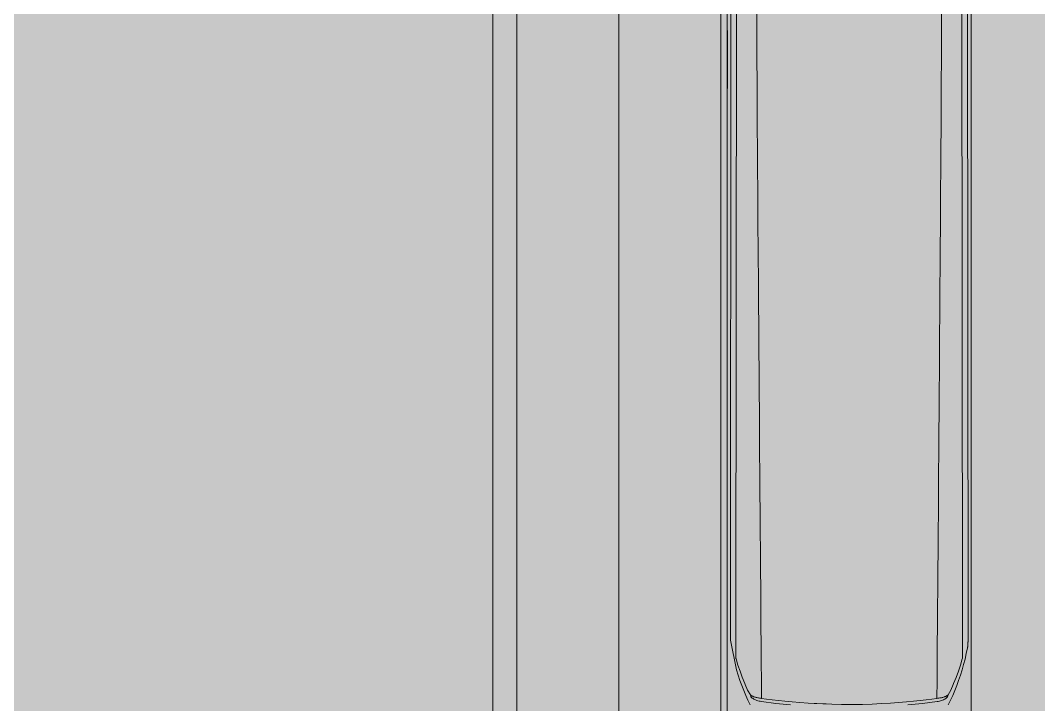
# Model space of a CAD drawing. Header units: millimetres. Extents: x 6914 to 9858, y -2771 to -210.
# Drawn here: x 8930.4 to 9085, y -1417.9 to -1314.1 of the extents above; entities that cross this region are included whole.
import ezdxf

# ---------------------------------------------------------------- set-up
doc = ezdxf.new("R2010")
doc.units = ezdxf.units.MM
doc.layers.get('0').update_dxf_attribs({"lineweight": 9})
doc.layers.add('THICK', color=7, linetype='Continuous', lineweight=13)
doc.layers.add('Штриховка шкафов', color=7, linetype='Continuous', lineweight=9)

# ---------------------------------------------------------------- blocks, each defined once
blk = doc.blocks.new('Из_буфера26433')
at = {"ltscale": 100}
h = blk.add_hatch(color=251, dxfattribs=at)
edge = h.paths.add_edge_path()
edge.add_arc((-276.54, -1111.08), 7, 180, 270, ccw=False)
edge.add_line((-283.54, -1111.08), (-283.54, -849.57))
edge.add_arc((-276.54, -849.57), 7, 90, 180, ccw=False)
edge.add_line((-276.54, -842.57), (-253.51, -842.57))
edge.add_arc((-253.51, -849.57), 7, 0, 90, ccw=False)
edge.add_line((-246.51, -849.57), (-246.51, -1111.08))
edge.add_arc((-253.51, -1111.08), 7, 270, 360, ccw=False)
edge.add_line((-253.51, -1118.08), (-276.54, -1118.08))
for p, q in [((-282.09, -897.78), (-282.21, -1029.44)), ((-247.95, -897.79), (-247.83, -1029.45))]:
    blk.add_line(p, q, dxfattribs=at)
blk.add_lwpolyline([(-276.54, -1118.08, -0.414214), (-283.54, -1111.08), (-283.54, -849.57, -0.414214), (-276.54, -842.57), (-253.51, -842.57, -0.414214), (-246.51, -849.57), (-246.51, -1111.08, -0.414214), (-253.51, -1118.08)], format="xyb", close=True, dxfattribs=at)
at = {"layer": 'THICK'}
for p, q in [((-284.5, -1.8), (-284.5, -1964.2)), ((-282.99, -918.42), (-283.06, -1030.87)), ((-247.05, -918.43), (-246.98, -1030.88)), ((-279.05, -935.24), (-279.03, -939)), ((-251, -935.25), (-251.01, -939.01)), ((-283.54, -956.05), (-283.52, -938.35)), ((-279.03, -939), (-279.02, -942.66)), ((-251.01, -939.01), (-251.03, -942.67)), ((-279.02, -942.66), (-279, -946.22)), ((-251.03, -942.67), (-251.04, -946.23)), ((-279, -946.22), (-278.98, -949.69)), ((-251.04, -946.23), (-251.06, -949.7)), ((-278.98, -949.69), (-278.97, -953.06)), ((-251.06, -949.7), (-251.08, -953.07)), ((-278.97, -953.06), (-278.95, -956.32)), ((-251.08, -953.07), (-251.1, -956.33)), ((-283.54, -973.74), (-283.54, -956.05)), ((-278.95, -956.32), (-278.93, -959.48)), ((-251.1, -956.33), (-251.12, -959.49)), ((-246.5, -973.75), (-246.51, -956.06)), ((-278.93, -959.48), (-278.91, -962.53)), ((-251.12, -959.49), (-251.14, -962.54)), ((-278.91, -962.53), (-278.89, -965.47)), ((-251.14, -962.54), (-251.16, -965.48)), ((-278.89, -965.47), (-278.87, -968.31)), ((-251.16, -965.48), (-251.18, -968.32)), ((-278.87, -968.31), (-278.85, -971.03)), ((-251.18, -968.32), (-251.2, -971.04)), ((-278.85, -971.03), (-278.82, -973.64)), ((-251.2, -971.04), (-251.22, -973.65)), ((-278.82, -973.64), (-278.81, -975.07)), ((-251.22, -973.65), (-251.23, -975.08)), ((-278.81, -975.07), (-278.8, -976.51)), ((-251.23, -975.08), (-251.24, -976.51)), ((-278.8, -976.51), (-278.79, -977.94)), ((-251.24, -976.51), (-251.25, -977.95)), ((-278.79, -977.94), (-278.78, -979.37)), ((-251.25, -977.95), (-251.26, -979.38)), ((-278.78, -979.37), (-278.77, -980.8)), ((-251.26, -979.38), (-251.28, -980.81)), ((-278.77, -980.8), (-278.76, -982.24)), ((-251.28, -980.81), (-251.29, -982.25)), ((-278.76, -982.24), (-278.75, -983.67)), ((-251.29, -982.25), (-251.3, -983.68)), ((-278.75, -983.67), (-278.72, -986.86)), ((-251.3, -983.68), (-251.32, -986.87)), ((-278.72, -986.86), (-278.7, -990.03)), ((-251.32, -986.87), (-251.34, -990.04)), ((-278.7, -990.03), (-278.68, -993.17)), ((-251.34, -990.04), (-251.36, -993.18)), ((-278.68, -993.17), (-278.66, -996.28)), ((-251.36, -993.18), (-251.38, -996.29)), ((-278.66, -996.28), (-278.64, -999.37)), ((-251.38, -996.29), (-251.41, -999.38)), ((-278.64, -999.37), (-278.62, -1002.43)), ((-251.41, -999.38), (-251.43, -1002.44)), ((-278.62, -1002.43), (-278.6, -1005.46)), ((-251.43, -1002.44), (-251.45, -1005.47)), ((-278.6, -1005.46), (-278.57, -1008.46)), ((-251.45, -1005.47), (-251.47, -1008.47)), ((-278.57, -1008.46), (-278.55, -1011.44)), ((-251.47, -1008.47), (-251.49, -1011.45)), ((-278.55, -1011.44), (-278.53, -1014.39)), ((-251.49, -1011.45), (-251.52, -1014.4)), ((-278.53, -1014.39), (-278.51, -1017.31)), ((-251.52, -1014.4), (-251.54, -1017.32)), ((-278.51, -1017.31), (-278.48, -1020.21)), ((-251.54, -1017.32), (-251.56, -1020.22)), ((-278.48, -1020.21), (-278.46, -1023.08)), ((-251.56, -1020.22), (-251.58, -1023.09)), ((-278.46, -1023.08), (-278.44, -1025.92)), ((-251.58, -1023.09), (-251.61, -1025.93)), ((-278.44, -1025.92), (-278.42, -1028.74)), ((-251.61, -1025.93), (-251.63, -1028.74)), ((-282.22, -1033.59), (-282.21, -1029.44)), ((-278.42, -1028.74), (-278.4, -1031.52)), ((-251.63, -1028.74), (-251.65, -1031.53)), ((-247.83, -1033.6), (-247.83, -1029.45)), ((-283.06, -1030.87), (-282.15, -1035.4)), ((-246.98, -1030.88), (-246.98, -1031.11)), ((-278.4, -1031.52), (-278.38, -1034.28)), ((-251.65, -1031.53), (-251.67, -1034.29)), ((-247.07, -1032.05), (-247.25, -1032.91)), ((-247.06, -1032), (-247.07, -1032.05)), ((-247.05, -1031.95), (-247.06, -1032)), ((-247.04, -1031.9), (-247.05, -1031.95)), ((-247.03, -1031.78), (-247.04, -1031.84)), ((-247.04, -1031.84), (-247.04, -1031.9)), ((-247.02, -1031.73), (-247.03, -1031.78)), ((-247.01, -1031.61), (-247.02, -1031.67)), ((-247.02, -1031.67), (-247.02, -1031.73)), ((-247, -1031.49), (-247.01, -1031.55)), ((-247.01, -1031.55), (-247.01, -1031.61)), ((-246.99, -1031.31), (-247, -1031.37)), ((-247, -1031.37), (-247, -1031.43)), ((-247, -1031.43), (-247, -1031.49)), ((-246.98, -1031.11), (-246.99, -1031.18)), ((-246.99, -1031.18), (-246.99, -1031.25)), ((-246.99, -1031.25), (-246.99, -1031.31)), ((-281.91, -1034.66), (-282.2, -1033.73)), ((-248.14, -1034.67), (-247.85, -1033.74)), ((-247.44, -1033.76), (-247.66, -1034.59)), ((-247.25, -1032.91), (-247.44, -1033.76)), ((-282.15, -1035.4), (-281.9, -1036.2)), ((-281.59, -1035.59), (-281.91, -1034.66)), ((-281.25, -1036.52), (-281.59, -1035.59)), ((-278.38, -1034.28), (-278.36, -1037.01)), ((-251.67, -1034.29), (-251.69, -1037.02)), ((-248.8, -1036.53), (-248.45, -1035.6)), ((-248.45, -1035.6), (-248.14, -1034.67)), ((-247.9, -1035.41), (-248.15, -1036.21)), ((-247.66, -1034.59), (-247.9, -1035.41)), ((-281.9, -1036.2), (-281.63, -1036.99)), ((-281.63, -1036.99), (-281.34, -1037.76)), ((-280.88, -1037.45), (-281.25, -1036.52)), ((-278.36, -1037.01), (-278.34, -1039.72)), ((-251.69, -1037.02), (-251.71, -1039.73)), ((-249.17, -1037.46), (-248.8, -1036.53)), ((-248.42, -1037), (-248.7, -1037.77)), ((-248.15, -1036.21), (-248.42, -1037)), ((-281.34, -1037.76), (-281.04, -1038.51)), ((-281.04, -1038.51), (-280.73, -1039.26)), ((-280.81, -1037.6), (-280.88, -1037.45)), ((-280.44, -1038.45), (-280.81, -1037.6)), ((-280.02, -1039.17), (-280.44, -1038.45)), ((-250.02, -1039.18), (-249.61, -1038.46)), ((-249.61, -1038.46), (-249.23, -1037.61)), ((-249, -1038.52), (-249.31, -1039.27)), ((-249.23, -1037.61), (-249.17, -1037.46)), ((-248.7, -1037.77), (-249, -1038.52)), ((-280.73, -1039.26), (-280.41, -1039.98)), ((-280.41, -1039.98), (-280.07, -1040.7)), ((-279.99, -1039.2), (-280.02, -1039.17)), ((-279.94, -1039.46), (-280.02, -1039.17)), ((-279.96, -1039.22), (-279.99, -1039.2)), ((-279.93, -1039.25), (-279.96, -1039.22)), ((-279.86, -1039.57), (-279.94, -1039.46)), ((-279.89, -1039.28), (-279.93, -1039.25)), ((-279.84, -1039.31), (-279.89, -1039.28)), ((-279.83, -1039.59), (-279.86, -1039.57)), ((-279.79, -1039.34), (-279.84, -1039.31)), ((-279.73, -1039.68), (-279.83, -1039.59)), ((-279.74, -1039.37), (-279.79, -1039.34)), ((-279.67, -1039.4), (-279.74, -1039.37)), ((-279.62, -1039.76), (-279.73, -1039.68)), ((-279.6, -1039.43), (-279.67, -1039.4)), ((-279.5, -1039.83), (-279.62, -1039.76)), ((-279.53, -1039.46), (-279.6, -1039.43)), ((-279.44, -1039.49), (-279.53, -1039.46)), ((-279.35, -1039.91), (-279.5, -1039.83)), ((-279.35, -1039.52), (-279.44, -1039.49)), ((-279.26, -1039.55), (-279.35, -1039.52)), ((-279.17, -1039.99), (-279.35, -1039.91)), ((-279.15, -1039.57), (-279.26, -1039.55)), ((-279.05, -1040.03), (-279.17, -1039.99)), ((-279.04, -1039.6), (-279.15, -1039.57)), ((-278.88, -1040.08), (-279.05, -1040.03)), ((-278.91, -1039.63), (-279.04, -1039.6)), ((-278.78, -1039.65), (-278.91, -1039.63)), ((-278.71, -1040.12), (-278.88, -1040.08)), ((-278.64, -1039.68), (-278.78, -1039.65)), ((-278.53, -1040.16), (-278.71, -1040.12)), ((-278.49, -1039.7), (-278.64, -1039.68)), ((-278.35, -1040.19), (-278.53, -1040.16)), ((-278.34, -1039.72), (-278.49, -1039.7)), ((-276.15, -1040.47), (-278.35, -1040.19)), ((-277.56, -1039.82), (-278.34, -1039.72)), ((-276.71, -1039.93), (-277.56, -1039.82)), ((-275.78, -1040.04), (-276.71, -1039.93)), ((-274.78, -1040.15), (-275.78, -1040.04)), ((-273.69, -1040.25), (-274.78, -1040.15)), ((-272.52, -1040.35), (-273.69, -1040.25)), ((-257.52, -1040.36), (-256.35, -1040.26)), ((-256.35, -1040.26), (-255.27, -1040.15)), ((-255.27, -1040.15), (-254.26, -1040.05)), ((-254.26, -1040.05), (-253.33, -1039.94)), ((-253.89, -1040.48), (-251.69, -1040.2)), ((-253.33, -1039.94), (-252.48, -1039.83)), ((-252.48, -1039.83), (-251.71, -1039.73)), ((-251.71, -1039.73), (-251.55, -1039.71)), ((-251.69, -1040.2), (-251.51, -1040.17)), ((-251.55, -1039.71), (-251.4, -1039.69)), ((-251.51, -1040.17), (-251.33, -1040.13)), ((-251.4, -1039.69), (-251.26, -1039.66)), ((-251.33, -1040.13), (-251.16, -1040.09)), ((-251.26, -1039.66), (-251.13, -1039.64)), ((-251.16, -1040.09), (-251, -1040.04)), ((-251.13, -1039.64), (-251.01, -1039.61)), ((-251.01, -1039.61), (-250.9, -1039.58)), ((-251, -1040.04), (-250.88, -1040)), ((-250.9, -1039.58), (-250.79, -1039.56)), ((-250.88, -1040), (-250.69, -1039.92)), ((-250.79, -1039.56), (-250.69, -1039.53)), ((-250.69, -1039.53), (-250.6, -1039.5)), ((-250.69, -1039.92), (-250.55, -1039.84)), ((-250.6, -1039.5), (-250.52, -1039.47)), ((-250.55, -1039.84), (-250.42, -1039.77)), ((-250.52, -1039.47), (-250.44, -1039.44)), ((-250.44, -1039.44), (-250.37, -1039.41)), ((-250.42, -1039.77), (-250.31, -1039.69)), ((-250.37, -1039.41), (-250.31, -1039.38)), ((-250.31, -1039.38), (-250.25, -1039.35)), ((-250.31, -1039.69), (-250.22, -1039.6)), ((-250.25, -1039.35), (-250.2, -1039.32)), ((-250.22, -1039.6), (-250.19, -1039.58)), ((-250.2, -1039.32), (-250.16, -1039.29)), ((-250.19, -1039.58), (-250.1, -1039.47)), ((-250.16, -1039.29), (-250.12, -1039.26)), ((-250.12, -1039.26), (-250.08, -1039.23)), ((-250.1, -1039.47), (-250.02, -1039.18)), ((-250.08, -1039.23), (-250.05, -1039.21)), ((-250.05, -1039.21), (-250.02, -1039.18)), ((-249.64, -1039.99), (-249.98, -1040.71)), ((-249.31, -1039.27), (-249.64, -1039.99)), ((-273.94, -1040.7), (-276.15, -1040.47)), ((-271.27, -1040.44), (-272.52, -1040.35)), ((-269.94, -1040.51), (-271.27, -1040.44)), ((-270.34, -1040.5), (-269.05, -1040.56)), ((-268.53, -1040.57), (-269.94, -1040.51)), ((-269.05, -1040.56), (-267.67, -1040.61)), ((-267.67, -1040.61), (-266.18, -1040.64)), ((-266.18, -1040.64), (-264.6, -1040.65)), ((-264.6, -1040.65), (-263.01, -1040.63)), ((-263.01, -1040.63), (-261.52, -1040.58)), ((-261.52, -1040.58), (-260.1, -1040.52)), ((-260.1, -1040.52), (-258.77, -1040.45)), ((-258.77, -1040.45), (-257.52, -1040.36)), ((-256.1, -1040.71), (-253.89, -1040.48))]:
    blk.add_line(p, q, dxfattribs=at)
for centre, start, end in [((-281.72, -1033.59), 179.9426, 196.3424), ((-248.33, -1033.6), 343.6576, 0.0574)]:
    blk.add_arc(centre, 0.5, start, end, dxfattribs=at)
blk = doc.blocks.new('Из_буфера7504')
at = {"layer": 'Штриховка шкафов', "true_color": 0xc5c7c4}
blk.add_hatch(color=9, dxfattribs=at).paths.add_polyline_path([(-300, 2000), (300, 2000), (300, 0), (-300, 0)])
at = {"ltscale": 100}
blk.add_lwpolyline([(-300, 2000), (300, 2000), (300, 0), (-300, 0)], close=True, dxfattribs=at)
blk.add_blockref('Из_буфера26433', (0, 1983), dxfattribs=at)
blk = doc.blocks.new('NSYSFD204')
at = {"layer": 'THICK'}
for p, q in [((184.5, -1.8), (184.5, -1964.2)), ((180.9, -3.6), (180.9, -1962.4))]:
    blk.add_line(p, q, dxfattribs=at)
blk = doc.blocks.new('Из_буфера4442')
at = {"layer": 'Штриховка шкафов', "true_color": 0xc5c7c4}
blk.add_hatch(color=9, dxfattribs=at).paths.add_polyline_path([(-200, 2000), (200, 2000), (200, 0), (-200, 0)])
at = {"ltscale": 20}
blk.add_lwpolyline([(-200, 2000), (200, 2000), (200, 0), (-200, 0)], close=True, dxfattribs=at)
blk.add_blockref('NSYSFD204', (0, 1983), dxfattribs=at)

msp = doc.modelspace()

# ---------------------------------------------------------------- block references
at = {"ltscale": 40}
msp.add_blockref('Из_буфера4442', (8821.23, -2360.26), dxfattribs=at)
msp.add_blockref('Из_буфера7504', (9321.23, -2360.26))

doc.saveas('drawing.dxf')
